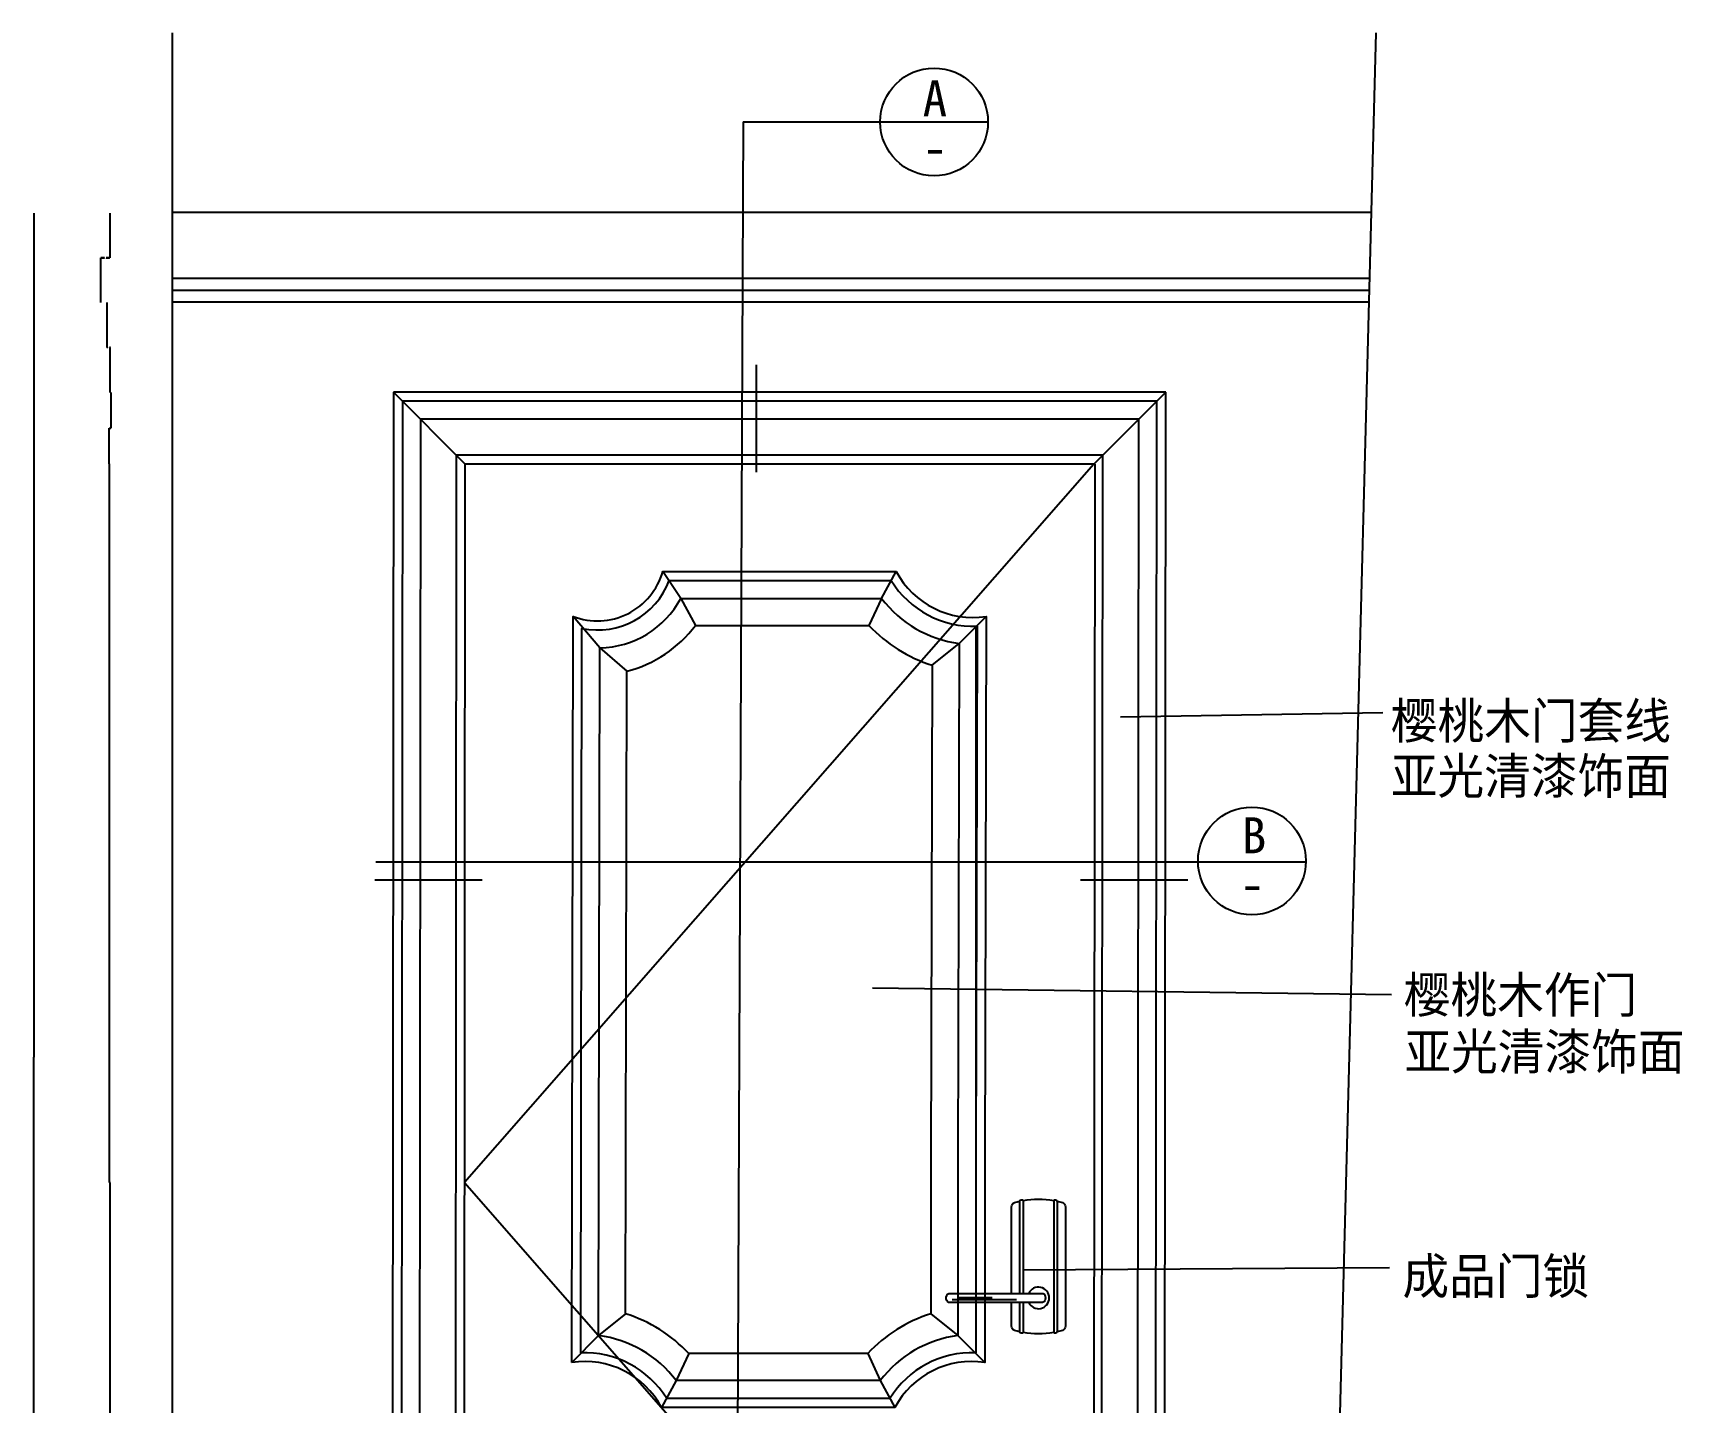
# Model space of a CAD drawing. Header units: metres. Extents: x 139 to 5307, y 329 to 6874.
# Drawn here: x 199 to 2953, y 4588 to 6874 of the extents above; entities that cross this region are included whole.
import ezdxf

# ---------------------------------------------------------------- set-up
doc = ezdxf.new("R2010")
doc.units = ezdxf.units.M
for name, color, linetype in [('3', 3, 'Continuous'), ('4', 4, 'Continuous'), ('7', 7, 'Continuous'), ('DIM', 3, 'Continuous'), ('TEXT', 3, 'Continuous')]:
    doc.layers.add(name, color=color, linetype=linetype)
doc.dimstyles.get("Standard").update_dxf_attribs({"dimtxt": 2.5, "dimasz": 2.5, "dimexe": 1.25, "dimexo": 0.625, "dimtad": 1, "dimcen": 2.5, "dimazin": 3, "dimtfac": 1, "dimtmove": 0, "dimatfit": 3})

# ---------------------------------------------------------------- blocks, each defined once
blk = doc.blocks.new('*D1')
for p, q in [((200.37, 6572.88), (200.37, 5163.53)), ((200.12, 5163.53), (199.87, 5163.53)), ((200.37, 3754.17), (200.37, 5163.53)), ((200.37, 5163.53), (200.37, 5163.53)), ((200.62, 5163.53), (200.87, 5163.53))]:
    blk.add_line(p, q)
at = {"layer": 'Defpoints'}
for p in [(200.37, 6572.88), (200.37, 5163.53), (200.37, 3754.17)]:
    blk.add_point(p, dxfattribs=at)
at = {"layer": 'TEXT', "insert": (200.37, 5164.655), "char_height": 1, "attachment_point": 5}
blk.add_mtext('2820', dxfattribs=at)
blk = doc.blocks.new('*D2')
for p, q in [((326.02, 6154.51), (326.02, 4954.34)), ((326.27, 4954.34), (327.79, 4954.34)), ((328.04, 3754.17), (328.04, 4954.34))]:
    blk.add_line(p, q)
at = {"layer": 'Defpoints'}
for p in [(326.02, 6154.51), (326.02, 4954.34), (328.04, 3754.17)]:
    blk.add_point(p, dxfattribs=at)
at = {"layer": 'DIM', "insert": (327.03, 4955.465), "char_height": 1, "attachment_point": 5}
blk.add_mtext('2,02', dxfattribs=at)
blk = doc.blocks.new('*D25')
for p, q in [((327.13, 6572.88), (327.13, 6498.35)), ((312.26, 6423.82), (312.26, 6498.35)), ((312.51, 6498.35), (318.195, 6498.35)), ((321.195, 6498.35), (326.88, 6498.35))]:
    blk.add_line(p, q)
at = {"layer": 'Defpoints'}
for p in [(327.13, 6572.88), (312.26, 6498.35), (312.26, 6423.82)]:
    blk.add_point(p, dxfattribs=at)
at = {"layer": 'DIM', "insert": (319.695, 6498.35), "char_height": 1, "attachment_point": 5}
blk.add_mtext('150', dxfattribs=at)
blk = doc.blocks.new('*D26')
for p, q in [((327.13, 6572.88), (327.13, 6498.35)), ((318.195, 6498.35), (312.01, 6498.35)), ((312.26, 6423.82), (312.26, 6498.35)), ((327.38, 6498.35), (321.195, 6498.35))]:
    blk.add_line(p, q)
at = {"layer": 'Defpoints'}
for p in [(327.13, 6572.88), (327.13, 6498.35), (312.26, 6423.82)]:
    blk.add_point(p, dxfattribs=at)
at = {"layer": 'DIM', "insert": (319.695, 6498.35), "char_height": 1, "attachment_point": 5}
blk.add_mtext('150', dxfattribs=at)
blk = doc.blocks.new('*D27')
for p, q in [((322.38, 6423.82), (322.38, 6348.59)), ((323.615, 6348.59), (322.13, 6348.59)), ((328.1, 6348.59), (326.615, 6348.59)), ((327.85, 6273.36), (327.85, 6348.59))]:
    blk.add_line(p, q)
at = {"layer": 'Defpoints'}
for p in [(322.38, 6423.82), (327.85, 6348.59), (327.85, 6273.36)]:
    blk.add_point(p, dxfattribs=at)
at = {"layer": 'DIM', "insert": (325.115, 6348.59), "char_height": 1, "attachment_point": 5}
blk.add_mtext('150', dxfattribs=at)
blk = doc.blocks.new('*D28')
for p, q in [((328.99, 6273.36), (328.99, 6213.93)), ((326.02, 6154.51), (326.02, 6213.93)), ((326.27, 6213.93), (328.74, 6213.93))]:
    blk.add_line(p, q)
at = {"layer": 'Defpoints'}
for p in [(328.99, 6273.36), (326.02, 6213.93), (326.02, 6154.51)]:
    blk.add_point(p, dxfattribs=at)
at = {"layer": 'DIM', "insert": (327.505, 6215.055), "char_height": 1, "attachment_point": 5}
blk.add_mtext('120', dxfattribs=at)

msp = doc.modelspace()

# ---------------------------------------------------------------- linework, layer by layer
at = {"layer": '3'}
for p, q in [((431.14, 6873.93), (431.14, 3493.55)), ((2442.05, 6873.93), (2352.01, 3436.1)), ((2430.27, 6464.17), (431.14, 6464.17)), ((2430.27, 6444.17), (431.14, 6444.17)), ((2430.27, 6424.17), (431.14, 6424.17)), ((815.93, 6259.19), (813.78, 3754.17)), ((815.95, 6259.17), (813.78, 3754.17)), ((2075.95, 6259.17), (815.95, 6259.17)), ((2073.78, 3754.17), (2075.95, 6259.17)), ((845.95, 6229.17), (843.67, 3754.17)), ((2045.95, 6229.17), (845.95, 6229.17)), ((2043.67, 3754.17), (2045.95, 6229.17)), ((905.95, 6169.17), (903.67, 3754.17)), ((1985.95, 6169.17), (905.95, 6169.17)), ((1983.67, 3754.17), (1985.95, 6169.17)), ((1280.91, 5929.72), (1250.95, 5974.72)), ((1616.45, 5929.72), (1640.95, 5974.72)), ((1280.91, 5929.72), (1305.48, 5884.72)), ((1616.45, 5929.72), (1595.36, 5884.72)), ((1145.95, 5847.14), (1100.95, 5899.72)), ((1745.95, 5854.57), (1790.95, 5899.72)), ((1145.95, 5847.14), (1190.95, 5808.1)), ((1700.95, 5818.27), (1745.95, 5854.57)), ((1846.95, 4923.43), (1846.95, 4769.17)), ((1852.95, 4924.3), (1852.95, 4769.17)), ((1903.95, 4924.3), (1903.95, 4703.91)), ((1909.95, 4923.43), (1909.95, 4704.78)), ((1841.54, 4758.58), (1734.56, 4758.58)), ((1800.83, 4761.61), (1742.88, 4761.61)), ((1846.95, 4754.17), (1846.95, 4704.78)), ((1852.95, 4754.17), (1852.95, 4703.91)), ((1188.78, 4735.15), (1143.78, 4698.85)), ((1698.78, 4735.15), (1743.78, 4698.85)), ((1143.78, 4698.85), (1098.78, 4653.69)), ((1743.78, 4698.85), (1788.78, 4653.69)), ((1294.37, 4668.69), (1273.28, 4623.69)), ((1593.2, 4668.69), (1614.28, 4623.69)), ((1273.28, 4623.69), (1248.78, 4578.69)), ((1614.28, 4623.69), (1638.78, 4578.69))]:
    msp.add_line(p, q, dxfattribs=at)
for points in [[(1773.78, 5883.18), (1773.78, 4670.16, 0.27), (1630.13, 4593.69), (1257.44, 4593.69, 0.27), (1113.78, 4670.16), (1115.95, 5879.73, 0.37), (1261.77, 5959.72), (1632.29, 5959.72, 0.27), (1775.95, 5883.26), (1773.78, 4985.9)], [(1743.78, 4985.9), (1743.78, 4698.85, 0.2), (1614.28, 4623.69), (1273.28, 4623.69, 0.2), (1143.78, 4698.85), (1145.95, 5847.14, 0.27), (1280.91, 5929.72), (1616.45, 5929.72, 0.2), (1745.95, 5854.57), (1743.78, 4985.9)], [(1698.78, 4985.9), (1698.78, 4735.15, 0.13), (1593.2, 4668.69), (1294.37, 4668.69, 0.13), (1188.78, 4735.15), (1190.95, 5808.1, 0.17), (1305.48, 5884.72), (1595.36, 5884.72, 0.13), (1700.95, 5818.27), (1698.78, 4985.9)]]:
    msp.add_lwpolyline(points, format="xyb", dxfattribs=at)
at = {"layer": '4'}
for p, q in [((2434.2, 6574.17), (431.14, 6574.17)), ((1970.95, 6154.17), (919.87, 4954.17)), ((919.87, 4954.17), (1970.95, 3754.17))]:
    msp.add_line(p, q, dxfattribs=at)
at = {"layer": '7'}
for p, q in [((800.95, 6274.17), (798.78, 3754.17)), ((2090.95, 6274.17), (800.95, 6274.17)), ((920.95, 6154.17), (800.95, 6274.17)), ((1970.95, 6154.17), (2090.95, 6274.17)), ((2088.78, 3754.17), (2090.95, 6274.17)), ((918.78, 3754.17), (920.95, 6154.17)), ((1970.95, 6154.17), (920.95, 6154.17)), ((1970.95, 3754.17), (1973.11, 6154.17))]:
    msp.add_line(p, q, dxfattribs=at)
for points in [[(1098.78, 4653.69), (1100.95, 5899.72, 0.44), (1250.95, 5974.72), (1640.95, 5974.72, 0.32), (1790.95, 5899.72), (1788.78, 4985.9)], [(1788.78, 4985.9), (1788.78, 4653.69, 0.32), (1638.78, 4578.69), (1248.78, 4578.69, 0.32), (1098.78, 4653.69)], [(1833.45, 4769.17), (1833.45, 4913.89, -0.32), (1838.45, 4920.96, -0.02), (1846.95, 4923.43, -0.5), (1852.95, 4924.3, -0.09), (1903.95, 4924.3, -0.5), (1909.95, 4923.43, -0.02), (1918.45, 4920.96, -0.32), (1923.45, 4913.89), (1923.45, 4714.32, -0.32), (1918.45, 4707.25, -0.02), (1909.95, 4704.78, -0.5), (1903.95, 4703.91, -0.09), (1852.95, 4703.91, -0.5), (1846.95, 4704.78, -0.02), (1838.45, 4707.25, -0.32), (1833.45, 4714.32), (1833.45, 4754.17)]]:
    msp.add_lwpolyline(points, format="xyb", dxfattribs=at)
msp.add_lwpolyline([(1888.97, 4756.71, -0.28), (1884.98, 4754.17), (1728.45, 4754.17, -0.57), (1728.45, 4769.17), (1884.98, 4769.17, -0.28), (1888.97, 4766.64, -0.21)], format="xyb", close=True, dxfattribs=at)
msp.add_arc((1878.45, 4761.67), 18, 204.62, 155.38, dxfattribs=at)
at = {"layer": 'DIM'}
for p, q in [((1384.96, 6725.34), (1374.56, 4277.24)), ((1384.96, 6725.34), (1794.11, 6725.34)), ((1406.69, 6319.86), (1406.69, 6140.58)), ((771.77, 5490.08), (2324.93, 5490.08)), ((949, 5459.44), (769.72, 5459.44)), ((2127.74, 5459.44), (1948.46, 5459.44))]:
    msp.add_line(p, q, dxfattribs=at)
for centre in [(1704.11, 6725.34), (2234.94, 5491.3)]:
    msp.add_circle(centre, 90, dxfattribs=at)

# ---------------------------------------------------------------- texts
for s, p in [('A', (1685.03, 6734.65)), ('-', (1685.03, 6652.33)), ('B', (2218.11, 5504.18)), ('-', (2215.43, 5422.96))]:
    msp.add_text(s, height=60, dxfattribs=at).set_placement(p)
at = {"layer": 'TEXT'}
for s, p in [('樱桃木门套线', (2467.03, 5695.36)), ('亚光清漆饰面', (2467.03, 5603.17)), ('樱桃木作门', (2488.65, 5237.54)), ('亚光清漆饰面', (2489.74, 5142.83)), ('成品门锁', (2486.4, 4768.08))]:
    msp.add_text(s, height=60, dxfattribs=at).set_placement(p)

# ---------------------------------------------------------------- dimensions: what is measured, and where the dimension line sits
at = {"layer": 'DIM'}
for base, p1, p2, text, picture, middle in [((327.13, 6498.35), (327.13, 6572.88), (312.26, 6423.82), '150', '*D26', (319.695, 6498.35)), ((312.26, 6498.35), (312.26, 6423.82), (327.13, 6572.88), '150', '*D25', (319.695, 6498.35)), ((327.85, 6348.59), (327.85, 6273.36), (322.38, 6423.82), '150', '*D27', (325.115, 6348.59)), ((326.02, 6213.93), (326.02, 6154.51), (328.99, 6273.36), '120', '*D28', (327.505, 6215.055))]:
    dim = msp.add_linear_dim(base=base, p1=p1, p2=p2, text=text, dimstyle='Standard', dxfattribs=at)
    dim.commit()
    dim.dimension.update_dxf_attribs({"geometry": picture, "text_midpoint": middle})
dim = msp.add_linear_dim(base=(326.02, 4954.34), p1=(326.02, 6154.51), p2=(328.04, 3754.17), dimstyle='Standard', dxfattribs=at)
dim.commit()
dim.dimension.update_dxf_attribs({"geometry": '*D2', "text_midpoint": (327.03, 4955.465)})
at = {"layer": 'TEXT'}
dim = msp.add_linear_dim(base=(200.37, 5163.53), p1=(200.37, 6572.88), p2=(200.37, 3754.17), text='2820', dimstyle='Standard', dxfattribs=at)
dim.commit()
dim.dimension.update_dxf_attribs({"geometry": '*D1', "text_midpoint": (200.37, 5164.655)})

# ---------------------------------------------------------------- leaders
for points in [[(2015.48, 5731.84), (2453.5, 5739.23)], [(1601.12, 5279.56), (2468.35, 5268.59)], [(1852.95, 4808.4), (2465.01, 4812.43)]]:
    msp.add_leader(points, dimstyle='Standard', dxfattribs=at)

doc.saveas('drawing.dxf')
